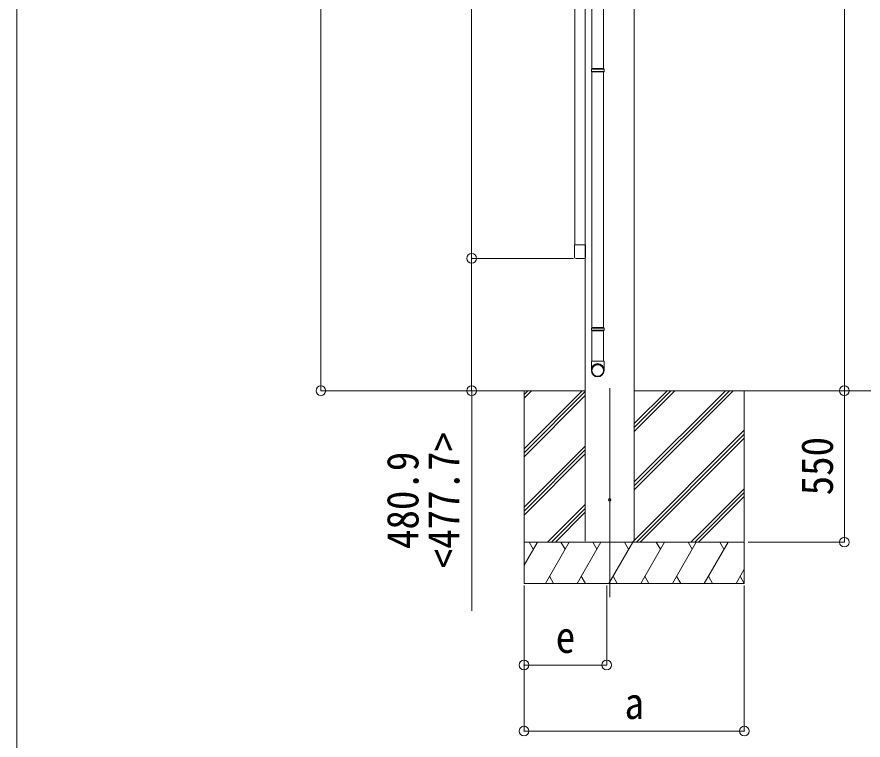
# Model space of a CAD drawing. Units: millimetres at full size, sheet at 1:35. Extents: x -9783 to 9892, y -6828 to 6752.
# Drawn here: x -9783 to -6709, y -2286 to 341 of the extents above; entities that cross this region are included whole.
import ezdxf
from ezdxf.enums import TextEntityAlignment as Align

# ---------------------------------------------------------------- set-up
doc = ezdxf.new("R2010")
doc.units = ezdxf.units.MM
doc.header["$LTSCALE"] = 35
doc.header["$PDMODE"] = 32
doc.header["$PDSIZE"] = 35
for name, color, linetype, lineweight in [('0-0_0', 7, 'Continuous', 9), ('0-1_本体', 4, 'Continuous', 9), ('0-2_部品', 7, 'Continuous', 9), ('0-8_PARTS2', 2, 'Continuous', 9), ('0-A_寸法', 4, 'Continuous', 9), ('1-1_GLASS', 4, 'Continuous', 9), ('1-2_GLASS_SEAL', 7, 'Continuous', 9), ('1-A', 6, 'Continuous', 9), ('F-0_240', 7, 'Continuous', 9)]:
    doc.layers.add(name, color=color, linetype=linetype, lineweight=lineweight)
doc.styles.add('ＭＳ ゴシック', font='')
doc.styles.get('ＭＳ ゴシック').set_extended_font_data('MS Gothic')

msp = doc.modelspace()

# ---------------------------------------------------------------- linework, layer by layer
at = {"layer": '0-0_0'}
for p, q in [((-8314.55, -1017.27), (-7718.21, -1017.27)), ((-7940.46, -1017.27), (-7940.46, -1717.27)), ((-7940.46, -1228.5), (-7729.23, -1017.27)), ((-7940.46, -1044.66), (-7913.08, -1017.27)), ((-7940.46, -1030.51), (-7927.22, -1017.27)), ((-7940.46, -1242.64), (-7718.21, -1020.4)), ((-7940.46, -1256.79), (-7718.21, -1034.54)), ((-7540.21, -1377.03), (-7180.45, -1017.27)), ((-7540.21, -1348.75), (-7208.73, -1017.27)), ((-7540.21, -1362.89), (-7194.59, -1017.27)), ((-7540.21, -1164.9), (-7392.58, -1017.27)), ((-7540.21, -1150.76), (-7406.72, -1017.27)), ((-7540.21, -1136.62), (-7420.87, -1017.27)), ((-7540.21, -1017.27), (-4754.58, -1017.27)), ((-7140.46, -1017.27), (-7140.46, -1717.27)), ((-7546.61, -1567.27), (-7140.46, -1161.13)), ((-7532.46, -1567.27), (-7140.46, -1175.28)), ((-7518.32, -1567.27), (-7140.46, -1189.42)), ((-7940.46, -1440.63), (-7718.21, -1218.38)), ((-7940.46, -1454.77), (-7718.21, -1232.53)), ((-7940.46, -1468.92), (-7718.21, -1246.67)), ((-7334.47, -1567.27), (-7140.46, -1373.27)), ((-7320.33, -1567.27), (-7140.46, -1387.41)), ((-7306.19, -1567.27), (-7140.46, -1401.55)), ((-7854.97, -1567.27), (-7718.21, -1430.52)), ((-7840.83, -1567.27), (-7718.21, -1444.66)), ((-7826.69, -1567.27), (-7718.21, -1458.8)), ((-7140.46, -1567.27), (-7940.46, -1567.27)), ((-7940.46, -1651.1), (-7892.06, -1567.27)), ((-7907.07, -1593.25), (-7922.07, -1567.27)), ((-7863.2, -1717.27), (-7776.59, -1567.27)), ((-7791.6, -1593.26), (-7806.6, -1567.27)), ((-7747.73, -1717.27), (-7661.12, -1567.27)), ((-7676.13, -1593.26), (-7691.13, -1567.27)), ((-7632.26, -1717.27), (-7545.65, -1567.27)), ((-7560.66, -1593.25), (-7575.66, -1567.27)), ((-7516.79, -1717.27), (-7430.18, -1567.27)), ((-7445.18, -1593.25), (-7460.19, -1567.27)), ((-7401.32, -1717.27), (-7314.71, -1567.27)), ((-7344.71, -1567.27), (-7329.71, -1593.25)), ((-7285.85, -1717.27), (-7199.24, -1567.27)), ((-7214.24, -1593.25), (-7229.24, -1567.27)), ((-7170.38, -1717.27), (-7140.46, -1665.46)), ((-7940.46, -1717.27), (-7140.46, -1717.27)), ((-7848.2, -1691.29), (-7833.2, -1717.27)), ((-7732.73, -1691.29), (-7717.73, -1717.27)), ((-7617.26, -1691.29), (-7602.26, -1717.27)), ((-7501.79, -1691.29), (-7486.79, -1717.27)), ((-7386.32, -1691.29), (-7371.32, -1717.27)), ((-7270.85, -1691.29), (-7255.85, -1717.27)), ((-7155.38, -1691.29), (-7140.38, -1717.27))]:
    msp.add_line(p, q, dxfattribs=at)
at = {"layer": '0-1_本体'}
for p, q in [((-7540.21, 1616.46), (-7540.21, -1563.54)), ((-7718.21, -1563.54), (-7718.21, 1573.02))]:
    msp.add_line(p, q, dxfattribs=at)
at = {"layer": '0-1_本体', "color": 6}
for p, q in [((-8131.07, -536.38), (-8131.07, 1536.62)), ((-6776.7, -1017.27), (-6776.7, -1567.27))]:
    msp.add_line(p, q, dxfattribs=at)
at = {"layer": '0-2_部品'}
for p, q in [((-7693.77, 1296.96), (-7693.77, 152.78)), ((-7651.77, 1296.96), (-7651.77, 152.78)), ((-7695.77, 150.78), (-7694.77, 152.78)), ((-7649.77, 150.78), (-7695.77, 150.78)), ((-7649.77, 142.78), (-7695.77, 142.78)), ((-7650.77, 152.78), (-7694.77, 152.78)), ((-7650.77, 140.78), (-7694.77, 140.78)), ((-7693.77, 140.78), (-7693.77, -787.41)), ((-7651.77, 140.78), (-7651.77, -787.41)), ((-7649.77, 150.78), (-7650.77, 152.78)), ((-7649.77, 142.78), (-7650.77, 140.78)), ((-7649.77, 150.78), (-7649.77, 142.78)), ((-7695.77, -789.41), (-7694.77, -787.41)), ((-7649.77, -789.41), (-7695.77, -789.41)), ((-7649.77, -797.41), (-7695.77, -797.41)), ((-7650.77, -787.41), (-7694.77, -787.41)), ((-7649.77, -789.41), (-7650.77, -787.41)), ((-7649.77, -797.41), (-7650.77, -799.41)), ((-7649.77, -789.41), (-7649.77, -797.41)), ((-7650.77, -799.41), (-7694.77, -799.41)), ((-7693.77, -799.41), (-7693.77, -909.41)), ((-7651.77, -799.41), (-7651.77, -909.41)), ((-7695.77, -943.55), (-7695.77, -909.41)), ((-7649.77, -909.41), (-7695.77, -909.41)), ((-7649.77, -943.55), (-7649.77, -909.41))]:
    msp.add_line(p, q, dxfattribs=at)
for points in [[(-7695.77, 150.78), (-7695.77, 142.78), (-7694.77, 140.78)], [(-7695.77, -789.41), (-7695.77, -797.41), (-7694.77, -799.41)]]:
    msp.add_lwpolyline(points, dxfattribs=at)
msp.add_circle((-7629.21, -1413.54), 4.5, dxfattribs=at)
for centre, major_axis, ratio, start_param, end_param in [((-7672.77, -941.81), (-23, 0), 0.996195, 3.1415927, 6.2831853), ((-7672.77, -943.55), (-23, 0), 0.996195, 3.1415927, 6.2831853), ((-7672.77, -943.55), (0, -23.43), 0.981806, 4.712389, 7.8539816)]:
    msp.add_ellipse(centre, major_axis=major_axis, ratio=ratio, start_param=start_param, end_param=end_param, dxfattribs=at)
msp.add_ellipse((-7672.77, -943.55), major_axis=(21, 0), ratio=0.996195, dxfattribs=at)
at = {"layer": '0-8_PARTS2'}
msp.add_line((-7629.21, -1008.06), (-7629.21, -1767.27), dxfattribs=at)
at = {"layer": '0-A_寸法', "color": 6}
for p, q in [((-8678.79, -1017.27), (-8678.79, 1589.13)), ((-8678.79, -1017.27), (-7950.67, -1017.27)), ((-8130.82, -1017.27), (-8130.82, -1817.27)), ((-7940.46, -2253.64), (-7940.46, -1724.69)), ((-7940.46, -2013.66), (-7940.46, -1724.69)), ((-7640.21, -2013.66), (-7640.21, -1724.69)), ((-7140.46, -2253.64), (-7140.46, -1724.69)), ((-7640.21, -2013.66), (-7940.46, -2013.66)), ((-7940.46, -2253.64), (-7140.46, -2253.64))]:
    msp.add_line(p, q, dxfattribs=at)
for p in [(-8678.79, -1017.27), (-8130.82, -1017.27), (-7940.46, -2013.66), (-7640.21, -2013.66), (-7940.46, -2253.64), (-7140.46, -2253.64)]:
    msp.add_point(p, dxfattribs=at)
at = {"layer": '1-1_GLASS'}
for p, q in [((-7756.22, 1488.12), (-7756.22, -487.88)), ((-7718.21, 1488.12), (-7718.21, -487.88))]:
    msp.add_line(p, q, dxfattribs=at)
at = {"layer": '1-2_GLASS_SEAL'}
for p, q in [((-7757.22, -487.88), (-7757.22, -531.58)), ((-7717.22, -487.88), (-7757.22, -487.88)), ((-7717.22, -531.58), (-7717.22, -487.88)), ((-7751.72, -537.08), (-7722.72, -537.08))]:
    msp.add_line(p, q, dxfattribs=at)
for centre, start, end in [((-7751.72, -531.58), 180, 270), ((-7722.72, -531.58), 270, 0)]:
    msp.add_arc(centre, 5.5, start, end, dxfattribs=at)
at = {"layer": '1-A'}
for p, q in [((-6776.7, -1017.27), (-6776.7, 1482.73)), ((-8131.07, -536.38), (-7760.48, -536.38)), ((-8131.07, -536.38), (-7760.48, -536.38)), ((-8131.07, -1017.27), (-8131.07, -536.38)), ((-6776.7, -1017.27), (-7126.06, -1017.27)), ((-6776.7, -1567.27), (-7126.06, -1567.27))]:
    msp.add_line(p, q, dxfattribs=at)
for p in [(-8131.07, -536.38), (-8131.07, -1017.27), (-6776.7, -1017.27), (-6776.7, -1567.27)]:
    msp.add_point(p, dxfattribs=at)
at = {"layer": 'F-0_240', "color": 5}
msp.add_line((-9783.03, 6751.9), (-9783.03, -6828.1), dxfattribs=at)

# ---------------------------------------------------------------- texts
at = {"layer": '0-A_寸法', "color": 7, "style": 'ＭＳ ゴシック', "width": 0.9}
for s, p in [('e', (-7825.46, -2004.16)), ('a', (-7575.46, -2244.14))]:
    msp.add_text(s, height=115.5, dxfattribs=at).set_placement(p, align=Align.BOTTOM_LEFT)
at = {"layer": '1-A', "color": 7, "style": 'ＭＳ ゴシック', "width": 0.9}
for s, p in [('<477.7>', (-8140.57, -1662.27)), ('550', (-6783.7, -1397.27)), ('480.9', (-8289.46, -1592.27))]:
    msp.add_text(s, height=115.5, rotation=90, dxfattribs=at).set_placement(p, align=Align.BOTTOM_LEFT)

doc.saveas('drawing.dxf')
